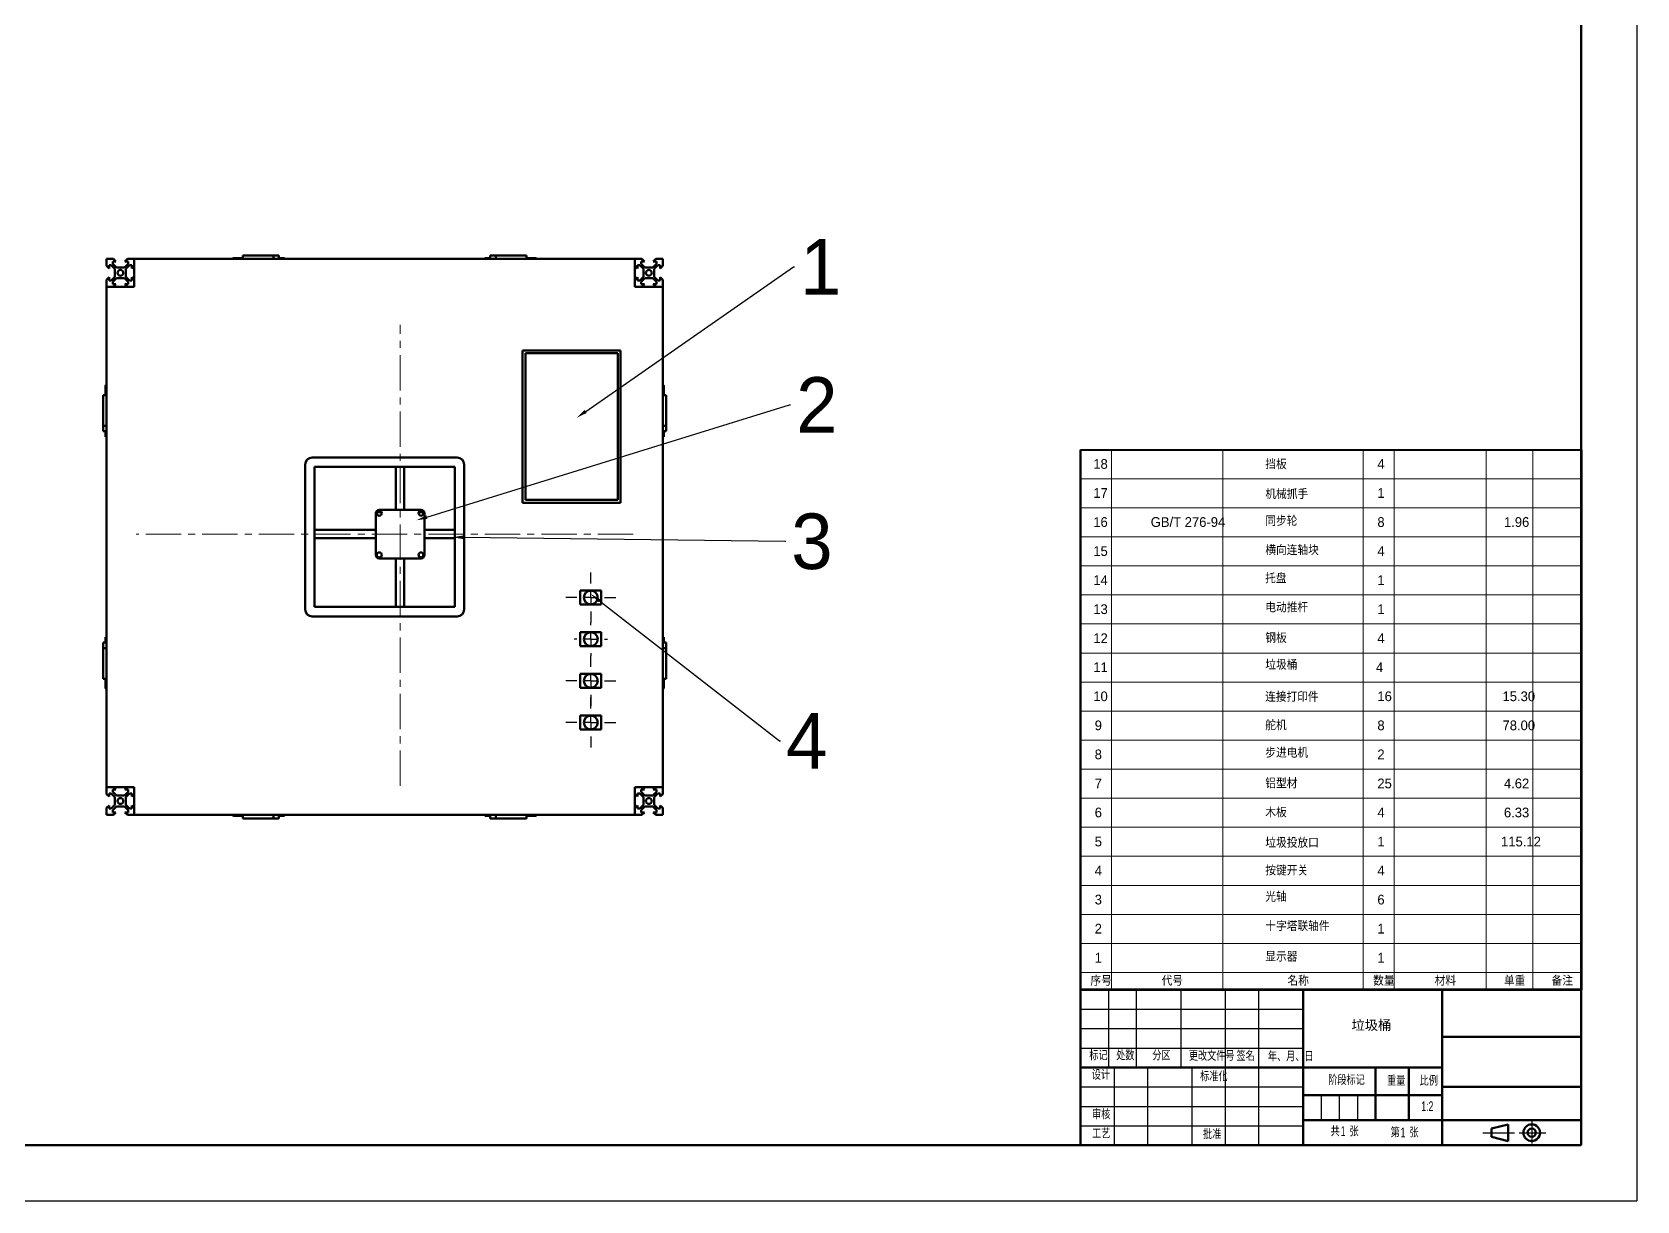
# Model space of a CAD drawing. Header units: millimetres. Extents: x 0 to 2215, y 0 to 863.
# Drawn here: x 1637 to 2215, y 22 to 443 of the extents above; entities that cross this region are included whole.
import ezdxf
from ezdxf import colors
from ezdxf.entities.mleader import LeaderData, LeaderLine
from ezdxf.enums import TextEntityAlignment as Align
from ezdxf.math import Vec2, Vec3

# ---------------------------------------------------------------- set-up
doc = ezdxf.new("R2010")
doc.units = ezdxf.units.MM
doc.linetypes.add('CENTERX2', pattern=[20.32, 12.7, -2.54, 2.54, -2.54])
for name, color, linetype in [('1', 7, 'Continuous'), ('中心线层', 1, 'CENTERX2'), ('文本', 7, 'Continuous'), ('细实线层', 7, 'Continuous')]:
    doc.layers.add(name, color=color, linetype=linetype)
doc.layers.add('粗实线层', color=7, linetype='Continuous', lineweight=50)
doc.styles.add('SLDTEXTSTYLE0', font='', dxfattribs={"width": 0.67, "bigfont": 'bigfont'})
doc.styles.add('SLDTEXTSTYLE1', font='', dxfattribs={"width": 0.67})
doc.styles.add('SLDTEXTSTYLE2', font='', dxfattribs={"bigfont": 'bigfont'})
doc.styles.add('SLDTEXTSTYLE3', font='')
doc.styles.get("Standard").update_dxf_attribs({"font": ''})
doc.styles.get('SLDTEXTSTYLE0').set_extended_font_data('汉仪长仿宋体')
doc.styles.get('SLDTEXTSTYLE1').set_extended_font_data('汉仪长仿宋体')
doc.styles.get('SLDTEXTSTYLE2').set_extended_font_data('汉仪长仿宋体')
doc.styles.get('SLDTEXTSTYLE3').set_extended_font_data('汉仪长仿宋体')
doc.styles.get('Standard').set_extended_font_data('汉仪长仿宋体')

# ---------------------------------------------------------------- blocks, each defined once
blk = doc.blocks.new('SW_NOTE_0')
at = {"layer": '文本', "color": 0, "insert": (0, 4.51), "char_height": 3.5, "attachment_point": 1, "style": 'SLDTEXTSTYLE0'}
blk.add_mtext('共    张', dxfattribs=at)
blk = doc.blocks.new('SW_NOTE_0_1')
at = {"layer": '文本', "color": 0, "insert": (0, 4.51), "char_height": 3.5, "attachment_point": 1, "style": 'SLDTEXTSTYLE0'}
blk.add_mtext('第    张', dxfattribs=at)
blk = doc.blocks.new('SW_NOTE_0_2')
at = {"layer": '文本', "color": 0, "insert": (0, 4.51), "char_height": 3.5, "attachment_point": 1, "style": 'SLDTEXTSTYLE0'}
blk.add_mtext('比例', dxfattribs=at)
blk = doc.blocks.new('SW_NOTE_0_3')
at = {"layer": '文本', "color": 0, "insert": (0, 4.51), "char_height": 3.5, "attachment_point": 1, "style": 'SLDTEXTSTYLE0'}
blk.add_mtext('重量', dxfattribs=at)
blk = doc.blocks.new('SW_NOTE_0_4')
at = {"layer": '文本', "color": 0, "insert": (6.45, 4.51), "char_height": 3.5, "attachment_point": 2, "style": 'SLDTEXTSTYLE0'}
blk.add_mtext('阶段标记', dxfattribs=at)
blk = doc.blocks.new('SW_NOTE_0_5')
at = {"layer": '文本', "color": 0, "insert": (0, 4.51), "char_height": 3.5, "attachment_point": 1, "style": 'SLDTEXTSTYLE0'}
blk.add_mtext('设计', dxfattribs=at)
blk = doc.blocks.new('SW_NOTE_0_6')
at = {"layer": '文本', "color": 0, "insert": (0, 4.51), "char_height": 3.5, "attachment_point": 1, "style": 'SLDTEXTSTYLE0'}
blk.add_mtext('审核', dxfattribs=at)
blk = doc.blocks.new('SW_NOTE_0_7')
at = {"layer": '文本', "color": 0, "insert": (0, 4.51), "char_height": 3.5, "attachment_point": 1, "style": 'SLDTEXTSTYLE0'}
blk.add_mtext('工艺', dxfattribs=at)
blk = doc.blocks.new('SW_NOTE_0_8')
at = {"layer": '文本', "color": 0, "insert": (3.22, 4.51), "char_height": 3.5, "attachment_point": 2, "style": 'SLDTEXTSTYLE0'}
blk.add_mtext('批准', dxfattribs=at)
blk = doc.blocks.new('SW_NOTE_0_9')
at = {"layer": '文本', "color": 0, "insert": (0, 4.51), "char_height": 3.5, "attachment_point": 1, "style": 'SLDTEXTSTYLE0'}
blk.add_mtext('标准化', dxfattribs=at)
blk = doc.blocks.new('SW_NOTE_0_10')
at = {"layer": '文本', "color": 0, "insert": (0, 4.51), "char_height": 3.5, "attachment_point": 1, "style": 'SLDTEXTSTYLE0'}
blk.add_mtext('年、月、日', dxfattribs=at)
blk = doc.blocks.new('SW_NOTE_0_11')
at = {"layer": '文本', "color": 0, "insert": (0, 4.51), "char_height": 3.5, "attachment_point": 1, "style": 'SLDTEXTSTYLE0'}
blk.add_mtext('签名', dxfattribs=at)
blk = doc.blocks.new('SW_NOTE_0_12')
at = {"layer": '文本', "color": 0, "insert": (0, 4.51), "char_height": 3.5, "attachment_point": 1, "style": 'SLDTEXTSTYLE0'}
blk.add_mtext(' 更改文件号', dxfattribs=at)
blk = doc.blocks.new('SW_NOTE_0_13')
at = {"layer": '文本', "color": 0, "insert": (0, 4.51), "char_height": 3.5, "attachment_point": 1, "style": 'SLDTEXTSTYLE0'}
blk.add_mtext('分区', dxfattribs=at)
blk = doc.blocks.new('SW_NOTE_0_14')
at = {"layer": '文本', "color": 0, "insert": (0, 4.51), "char_height": 3.5, "attachment_point": 1, "style": 'SLDTEXTSTYLE0'}
blk.add_mtext('处数', dxfattribs=at)
blk = doc.blocks.new('SW_NOTE_0_15')
at = {"layer": '文本', "color": 0, "insert": (0, 4.51), "char_height": 3.5, "attachment_point": 1, "style": 'SLDTEXTSTYLE0'}
blk.add_mtext('标记', dxfattribs=at)
blk = doc.blocks.new('块9')
at = {"layer": '中心线层'}
for p, q in [((162.19, 8.77), (162.19, 0.69)), ((144.66, 4.55), (156.03, 4.55)), ((157.68, 4.55), (167.3, 4.55))]:
    blk.add_line(p, q, dxfattribs=at)
at = {"layer": '粗实线层', "linetype": 'Continuous'}
for p, q in [((0, 56), (180, 56)), ((0, 0), (0, 56)), ((80, 56), (80, 0)), ((130, 0), (130, 56)), ((130, 39), (180, 39)), ((0, 28), (130, 28)), ((106, 9), (106, 28)), ((118, 9), (118, 28)), ((80, 18), (130, 18)), ((80, 9), (130, 9))]:
    blk.add_line(p, q, dxfattribs=at)
at = {"layer": '粗实线层'}
for p, q in [((130, 21), (180, 21)), ((130, 9), (180, 9)), ((147.76, 6.05), (153.76, 7.55)), ((147.76, 4.55), (147.76, 6.05)), ((153.76, 7.55), (153.76, 4.55)), ((147.76, 4.55), (147.76, 3.05)), ((147.76, 3.05), (153.76, 1.55)), ((153.76, 1.55), (153.76, 4.55))]:
    blk.add_line(p, q, dxfattribs=at)
for radius in [3, 1.5]:
    blk.add_circle((162.19, 4.55), radius, dxfattribs=at)
at = {"layer": '细实线层', "linetype": 'Continuous'}
for p, q in [((10, 56), (10, 28)), ((20, 56), (20, 28)), ((36, 56), (36, 28)), ((52, 56), (52, 28)), ((64, 56), (64, 0)), ((0, 49), (80, 49)), ((0, 42), (80, 42)), ((0, 35), (80, 35)), ((12, 28), (12, 0)), ((24, 28), (24, 0)), ((40, 28), (40, 0)), ((52, 28), (52, 0)), ((0, 21), (80, 21)), ((86.5, 18), (86.5, 9)), ((93, 18), (93, 9)), ((99.5, 18), (99.5, 9)), ((0, 14), (80, 14)), ((0, 7), (80, 7))]:
    blk.add_line(p, q, dxfattribs=at)
at = {"layer": '文本'}
for name, p in [('SW_NOTE_0_15', (3.11, 29.59)), ('SW_NOTE_0_14', (12.76, 29.59)), ('SW_NOTE_0_13', (25.76, 29.59)), ('SW_NOTE_0_12', (38.05, 29.4)), ('SW_NOTE_0_11', (56.03, 29.4)), ('SW_NOTE_0_10', (67.32, 29.22)), ('SW_NOTE_0_5', (4.01, 22.58)), ('SW_NOTE_0_9', (42.96, 22.04)), ('SW_NOTE_0_4', (89.15, 20.75)), ('SW_NOTE_0_3', (110.17, 20.47)), ('SW_NOTE_0_2', (121.87, 20.47)), ('SW_NOTE_0_6', (4.11, 8.37)), ('SW_NOTE_0_7', (4.11, 1.48)), ('SW_NOTE_0_8', (44.07, 1.25)), ('SW_NOTE_0', (89.87, 2.25)), ('SW_NOTE_0_1', (111.46, 1.85))]:
    blk.add_blockref(name, p, dxfattribs=at)
at = {"layer": '文本', "color": 7, "style": 'SLDTEXTSTYLE1', "width": 0.67}
for tag, p in [('AUTOATTR4', (152.04, 27.75)), ('AUTOATTR2', (14.77, 22.25)), ('AUTOATTR5', (151.04, 12.75)), ('AUTOATTR0', (122.46, 11.25)), ('AUTOATTR1', (93.49, 2.26)), ('AUTOATTR0', (115.02, 1.86))]:
    blk.add_attdef(tag, text='', height=3.5, dxfattribs=at).set_placement(p, align=Align.BOTTOM_LEFT)
at = {"layer": '文本', "color": 7}
for tag in ['AUTOATTR3', 'AUTOATTR1']:
    blk.add_attdef(tag, (0, 0), '', height=3.5, dxfattribs=at)
blk = doc.blocks.new('SW_TABLEANNOTATION_0')
at = {"color": 0, "linetype": 'Continuous', "lineweight": 50}
for p, q in [((0, 188.08), (0, 177.63)), ((180.08, 188.08), (180.08, 177.63)), ((0, 177.63), (0, 167.18)), ((180.08, 177.63), (180.08, 167.18)), ((0, 167.18), (0, 156.73)), ((180.08, 167.18), (180.08, 156.73)), ((0, 156.73), (0, 146.28)), ((180.08, 156.73), (180.08, 146.28)), ((0, 146.28), (0, 135.84)), ((180.08, 146.28), (180.08, 135.84)), ((0, 135.84), (0, 125.39)), ((180.08, 135.84), (180.08, 125.39)), ((0, 125.39), (0, 114.94)), ((180.08, 125.39), (180.08, 114.94)), ((0, 114.94), (0, 104.49)), ((180.08, 114.94), (180.08, 104.49)), ((0, 104.49), (0, 94.04)), ((180.08, 104.49), (180.08, 94.04)), ((0, 94.04), (0, 83.59)), ((180.08, 94.04), (180.08, 83.59)), ((0, 83.59), (0, 73.14)), ((180.08, 83.59), (180.08, 73.14)), ((0, 73.14), (0, 62.69)), ((180.08, 73.14), (180.08, 62.69)), ((0, 62.69), (0, 52.24)), ((180.08, 62.69), (180.08, 52.24)), ((0, 52.24), (0, 41.8)), ((180.08, 52.24), (180.08, 41.8)), ((0, 41.8), (0, 31.35)), ((180.08, 41.8), (180.08, 31.35)), ((0, 31.35), (0, 20.9)), ((180.08, 31.35), (180.08, 20.9)), ((0, 20.9), (0, 10.45)), ((180.08, 20.9), (180.08, 10.45)), ((0, 10.45), (0, 0)), ((180.08, 10.45), (180.08, 0)), ((0, 0), (0, -6.18)), ((180.08, 0), (180.08, -6.18)), ((0, -6.18), (11.15, -6.18)), ((11.15, -6.18), (51.19, -6.18)), ((51.19, -6.18), (101.64, -6.18)), ((101.64, -6.18), (112.79, -6.18)), ((112.79, -6.18), (145.85, -6.18)), ((145.85, -6.18), (162.65, -6.18)), ((162.65, -6.18), (180.08, -6.18))]:
    blk.add_line(p, q, dxfattribs=at)
at = {"color": 0, "linetype": 'Continuous', "lineweight": 40}
for p, q in [((0, 188.08), (11.15, 188.08)), ((11.15, 188.08), (51.19, 188.08)), ((51.19, 188.08), (101.64, 188.08)), ((101.64, 188.08), (112.79, 188.08)), ((112.79, 188.08), (145.85, 188.08)), ((145.85, 188.08), (162.65, 188.08)), ((162.65, 188.08), (180.08, 188.08))]:
    blk.add_line(p, q, dxfattribs=at)
at = {"color": 0, "linetype": 'Continuous', "lineweight": 18}
for p, q in [((11.15, 188.08), (11.15, 177.63)), ((51.19, 188.08), (51.19, 177.63)), ((101.64, 188.08), (101.64, 177.63)), ((112.79, 188.08), (112.79, 177.63)), ((145.85, 188.08), (145.85, 177.63)), ((162.65, 188.08), (162.65, 177.63)), ((0, 177.63), (11.15, 177.63)), ((11.15, 177.63), (11.15, 167.18)), ((11.15, 177.63), (51.19, 177.63)), ((51.19, 177.63), (51.19, 167.18)), ((51.19, 177.63), (101.64, 177.63)), ((101.64, 177.63), (101.64, 167.18)), ((101.64, 177.63), (112.79, 177.63)), ((112.79, 177.63), (112.79, 167.18)), ((112.79, 177.63), (145.85, 177.63)), ((145.85, 177.63), (145.85, 167.18)), ((145.85, 177.63), (162.65, 177.63)), ((162.65, 177.63), (162.65, 167.18)), ((162.65, 177.63), (180.08, 177.63)), ((0, 167.18), (11.15, 167.18)), ((11.15, 167.18), (11.15, 156.73)), ((11.15, 167.18), (51.19, 167.18)), ((51.19, 167.18), (51.19, 156.73)), ((51.19, 167.18), (101.64, 167.18)), ((101.64, 167.18), (101.64, 156.73)), ((101.64, 167.18), (112.79, 167.18)), ((112.79, 167.18), (112.79, 156.73)), ((112.79, 167.18), (145.85, 167.18)), ((145.85, 167.18), (145.85, 156.73)), ((145.85, 167.18), (162.65, 167.18)), ((162.65, 167.18), (162.65, 156.73)), ((162.65, 167.18), (180.08, 167.18)), ((0, 156.73), (11.15, 156.73)), ((11.15, 156.73), (11.15, 146.28)), ((11.15, 156.73), (51.19, 156.73)), ((51.19, 156.73), (51.19, 146.28)), ((51.19, 156.73), (101.64, 156.73)), ((101.64, 156.73), (101.64, 146.28)), ((101.64, 156.73), (112.79, 156.73)), ((112.79, 156.73), (112.79, 146.28)), ((112.79, 156.73), (145.85, 156.73)), ((145.85, 156.73), (145.85, 146.28)), ((145.85, 156.73), (162.65, 156.73)), ((162.65, 156.73), (162.65, 146.28)), ((162.65, 156.73), (180.08, 156.73)), ((0, 146.28), (11.15, 146.28)), ((11.15, 146.28), (11.15, 135.84)), ((11.15, 146.28), (51.19, 146.28)), ((51.19, 146.28), (51.19, 135.84)), ((51.19, 146.28), (101.64, 146.28)), ((101.64, 146.28), (101.64, 135.84)), ((101.64, 146.28), (112.79, 146.28)), ((112.79, 146.28), (112.79, 135.84)), ((112.79, 146.28), (145.85, 146.28)), ((145.85, 146.28), (145.85, 135.84)), ((145.85, 146.28), (162.65, 146.28)), ((162.65, 146.28), (162.65, 135.84)), ((162.65, 146.28), (180.08, 146.28)), ((0, 135.84), (11.15, 135.84)), ((11.15, 135.84), (11.15, 125.39)), ((11.15, 135.84), (51.19, 135.84)), ((51.19, 135.84), (51.19, 125.39)), ((51.19, 135.84), (101.64, 135.84)), ((101.64, 135.84), (101.64, 125.39)), ((101.64, 135.84), (112.79, 135.84)), ((112.79, 135.84), (112.79, 125.39)), ((112.79, 135.84), (145.85, 135.84)), ((145.85, 135.84), (145.85, 125.39)), ((145.85, 135.84), (162.65, 135.84)), ((162.65, 135.84), (162.65, 125.39)), ((162.65, 135.84), (180.08, 135.84)), ((0, 125.39), (11.15, 125.39)), ((11.15, 125.39), (11.15, 114.94)), ((11.15, 125.39), (51.19, 125.39)), ((51.19, 125.39), (51.19, 114.94)), ((51.19, 125.39), (101.64, 125.39)), ((101.64, 125.39), (101.64, 114.94)), ((101.64, 125.39), (112.79, 125.39)), ((112.79, 125.39), (112.79, 114.94)), ((112.79, 125.39), (145.85, 125.39)), ((145.85, 125.39), (145.85, 114.94)), ((145.85, 125.39), (162.65, 125.39)), ((162.65, 125.39), (162.65, 114.94)), ((162.65, 125.39), (180.08, 125.39)), ((0, 114.94), (11.15, 114.94)), ((11.15, 114.94), (11.15, 104.49)), ((11.15, 114.94), (51.19, 114.94)), ((51.19, 114.94), (51.19, 104.49)), ((51.19, 114.94), (101.64, 114.94)), ((101.64, 114.94), (101.64, 104.49)), ((101.64, 114.94), (112.79, 114.94)), ((112.79, 114.94), (112.79, 104.49)), ((112.79, 114.94), (145.85, 114.94)), ((145.85, 114.94), (145.85, 104.49)), ((145.85, 114.94), (162.65, 114.94)), ((162.65, 114.94), (162.65, 104.49)), ((162.65, 114.94), (180.08, 114.94)), ((0, 104.49), (11.15, 104.49)), ((11.15, 104.49), (11.15, 94.04)), ((11.15, 104.49), (51.19, 104.49)), ((51.19, 104.49), (51.19, 94.04)), ((51.19, 104.49), (101.64, 104.49)), ((101.64, 104.49), (101.64, 94.04)), ((101.64, 104.49), (112.79, 104.49)), ((112.79, 104.49), (112.79, 94.04)), ((112.79, 104.49), (145.85, 104.49)), ((145.85, 104.49), (145.85, 94.04)), ((145.85, 104.49), (162.65, 104.49)), ((162.65, 104.49), (162.65, 94.04)), ((162.65, 104.49), (180.08, 104.49)), ((0, 94.04), (11.15, 94.04)), ((11.15, 94.04), (11.15, 83.59)), ((11.15, 94.04), (51.19, 94.04)), ((51.19, 94.04), (51.19, 83.59)), ((51.19, 94.04), (101.64, 94.04)), ((101.64, 94.04), (101.64, 83.59)), ((101.64, 94.04), (112.79, 94.04)), ((112.79, 94.04), (112.79, 83.59)), ((112.79, 94.04), (145.85, 94.04)), ((145.85, 94.04), (145.85, 83.59)), ((145.85, 94.04), (162.65, 94.04)), ((162.65, 94.04), (162.65, 83.59)), ((162.65, 94.04), (180.08, 94.04)), ((0, 83.59), (11.15, 83.59)), ((11.15, 83.59), (11.15, 73.14)), ((11.15, 83.59), (51.19, 83.59)), ((51.19, 83.59), (51.19, 73.14)), ((51.19, 83.59), (101.64, 83.59)), ((101.64, 83.59), (101.64, 73.14)), ((101.64, 83.59), (112.79, 83.59)), ((112.79, 83.59), (112.79, 73.14)), ((112.79, 83.59), (145.85, 83.59)), ((145.85, 83.59), (145.85, 73.14)), ((145.85, 83.59), (162.65, 83.59)), ((162.65, 83.59), (162.65, 73.14)), ((162.65, 83.59), (180.08, 83.59)), ((0, 73.14), (11.15, 73.14)), ((11.15, 73.14), (11.15, 62.69)), ((11.15, 73.14), (51.19, 73.14)), ((51.19, 73.14), (51.19, 62.69)), ((51.19, 73.14), (101.64, 73.14)), ((101.64, 73.14), (101.64, 62.69)), ((101.64, 73.14), (112.79, 73.14)), ((112.79, 73.14), (112.79, 62.69)), ((112.79, 73.14), (145.85, 73.14)), ((145.85, 73.14), (145.85, 62.69)), ((145.85, 73.14), (162.65, 73.14)), ((162.65, 73.14), (162.65, 62.69)), ((162.65, 73.14), (180.08, 73.14)), ((0, 62.69), (11.15, 62.69)), ((11.15, 62.69), (11.15, 52.24)), ((11.15, 62.69), (51.19, 62.69)), ((51.19, 62.69), (51.19, 52.24)), ((51.19, 62.69), (101.64, 62.69)), ((101.64, 62.69), (101.64, 52.24)), ((101.64, 62.69), (112.79, 62.69)), ((112.79, 62.69), (112.79, 52.24)), ((112.79, 62.69), (145.85, 62.69)), ((145.85, 62.69), (145.85, 52.24)), ((145.85, 62.69), (162.65, 62.69)), ((162.65, 62.69), (162.65, 52.24)), ((162.65, 62.69), (180.08, 62.69)), ((0, 52.24), (11.15, 52.24)), ((11.15, 52.24), (11.15, 41.8)), ((11.15, 52.24), (51.19, 52.24)), ((51.19, 52.24), (51.19, 41.8)), ((51.19, 52.24), (101.64, 52.24)), ((101.64, 52.24), (101.64, 41.8)), ((101.64, 52.24), (112.79, 52.24)), ((112.79, 52.24), (112.79, 41.8)), ((112.79, 52.24), (145.85, 52.24)), ((145.85, 52.24), (145.85, 41.8)), ((145.85, 52.24), (162.65, 52.24)), ((162.65, 52.24), (162.65, 41.8)), ((162.65, 52.24), (180.08, 52.24)), ((0, 41.8), (11.15, 41.8)), ((11.15, 41.8), (11.15, 31.35)), ((11.15, 41.8), (51.19, 41.8)), ((51.19, 41.8), (51.19, 31.35)), ((51.19, 41.8), (101.64, 41.8)), ((101.64, 41.8), (101.64, 31.35)), ((101.64, 41.8), (112.79, 41.8)), ((112.79, 41.8), (112.79, 31.35)), ((112.79, 41.8), (145.85, 41.8)), ((145.85, 41.8), (145.85, 31.35)), ((145.85, 41.8), (162.65, 41.8)), ((162.65, 41.8), (162.65, 31.35)), ((162.65, 41.8), (180.08, 41.8)), ((0, 31.35), (11.15, 31.35)), ((11.15, 31.35), (11.15, 20.9)), ((11.15, 31.35), (51.19, 31.35)), ((51.19, 31.35), (51.19, 20.9)), ((51.19, 31.35), (101.64, 31.35)), ((101.64, 31.35), (101.64, 20.9)), ((101.64, 31.35), (112.79, 31.35)), ((112.79, 31.35), (112.79, 20.9)), ((112.79, 31.35), (145.85, 31.35)), ((145.85, 31.35), (145.85, 20.9)), ((145.85, 31.35), (162.65, 31.35)), ((162.65, 31.35), (162.65, 20.9)), ((162.65, 31.35), (180.08, 31.35)), ((0, 20.9), (11.15, 20.9)), ((11.15, 20.9), (11.15, 10.45)), ((11.15, 20.9), (51.19, 20.9)), ((51.19, 20.9), (51.19, 10.45)), ((51.19, 20.9), (101.64, 20.9)), ((101.64, 20.9), (101.64, 10.45)), ((101.64, 20.9), (112.79, 20.9)), ((112.79, 20.9), (112.79, 10.45)), ((112.79, 20.9), (145.85, 20.9)), ((145.85, 20.9), (145.85, 10.45)), ((145.85, 20.9), (162.65, 20.9)), ((162.65, 20.9), (162.65, 10.45)), ((162.65, 20.9), (180.08, 20.9)), ((0, 10.45), (11.15, 10.45)), ((11.15, 10.45), (11.15, 0)), ((11.15, 10.45), (51.19, 10.45)), ((51.19, 10.45), (51.19, 0)), ((51.19, 10.45), (101.64, 10.45)), ((101.64, 10.45), (101.64, 0)), ((101.64, 10.45), (112.79, 10.45)), ((112.79, 10.45), (112.79, 0)), ((112.79, 10.45), (145.85, 10.45)), ((145.85, 10.45), (145.85, 0)), ((145.85, 10.45), (162.65, 10.45)), ((162.65, 10.45), (162.65, 0)), ((162.65, 10.45), (180.08, 10.45)), ((0, 0), (11.15, 0)), ((11.15, 0), (11.15, -6.18)), ((11.15, 0), (51.19, 0)), ((51.19, 0), (51.19, -6.18)), ((51.19, 0), (101.64, 0)), ((101.64, 0), (101.64, -6.18)), ((101.64, 0), (112.79, 0)), ((112.79, 0), (112.79, -6.18)), ((112.79, 0), (145.85, 0)), ((145.85, 0), (145.85, -6.18)), ((145.85, 0), (162.65, 0)), ((162.65, 0), (162.65, -6.18)), ((162.65, 0), (180.08, 0))]:
    blk.add_line(p, q, dxfattribs=at)
at = {"color": 0, "linetype": 'Continuous', "lineweight": 0, "char_height": 3.5, "attachment_point": 1}
for s, insert, style in [('18', (4.55, 184.71), 'SLDTEXTSTYLE3'), ('挡板', (66.4, 184.57), 'SLDTEXTSTYLE2'), ('4', (106.7, 184.71), 'SLDTEXTSTYLE3'), ('17', (4.55, 174.26), 'SLDTEXTSTYLE3'), ('机械抓手', (66.4, 173.84), 'SLDTEXTSTYLE2'), ('1', (106.7, 174.26), 'SLDTEXTSTYLE3'), ('16', (4.55, 163.81), 'SLDTEXTSTYLE3'), ('GB/T 276-94', (25.2, 163.81), 'SLDTEXTSTYLE3'), ('同步轮', (66.4, 164.18), 'SLDTEXTSTYLE2'), ('8', (106.7, 163.81), 'SLDTEXTSTYLE3'), ('1.96', (152.21, 163.81), 'SLDTEXTSTYLE3'), ('15', (4.55, 153.36), 'SLDTEXTSTYLE3'), ('横向连轴块', (66.4, 153.66), 'SLDTEXTSTYLE2'), ('4', (106.7, 153.36), 'SLDTEXTSTYLE3'), ('14', (4.55, 142.91), 'SLDTEXTSTYLE3'), ('托盘', (66.33, 143.53), 'SLDTEXTSTYLE2'), ('1', (106.7, 142.91), 'SLDTEXTSTYLE3'), ('电动推杆', (66.4, 133.07), 'SLDTEXTSTYLE2'), ('13', (4.55, 132.46), 'SLDTEXTSTYLE3'), ('1', (106.7, 132.46), 'SLDTEXTSTYLE3'), ('12', (4.55, 122.02), 'SLDTEXTSTYLE3'), ('钢板', (66.4, 122.07), 'SLDTEXTSTYLE2'), ('4', (106.7, 122.02), 'SLDTEXTSTYLE3'), ('11', (4.55, 111.57), 'SLDTEXTSTYLE3'), ('垃圾桶', (66.4, 112.42), 'SLDTEXTSTYLE2'), ('4', (106.19, 111.57), 'SLDTEXTSTYLE3'), ('10', (4.55, 101.12), 'SLDTEXTSTYLE3'), ('连接打印件', (66.33, 100.88), 'SLDTEXTSTYLE2'), ('16', (106.7, 101.12), 'SLDTEXTSTYLE3'), ('15.30', (151.69, 101.12), 'SLDTEXTSTYLE3'), ('9', (5.06, 90.67), 'SLDTEXTSTYLE3'), ('舵机', (66.4, 90.67), 'SLDTEXTSTYLE2'), ('8', (106.7, 90.67), 'SLDTEXTSTYLE3'), ('78.00', (151.69, 90.67), 'SLDTEXTSTYLE3'), ('步进电机', (66.4, 80.77), 'SLDTEXTSTYLE2'), ('8', (5.06, 80.22), 'SLDTEXTSTYLE3'), ('2', (106.7, 80.22), 'SLDTEXTSTYLE3'), ('7', (5.06, 69.77), 'SLDTEXTSTYLE3'), ('铝型材', (66.4, 69.77), 'SLDTEXTSTYLE2'), ('25', (106.7, 69.77), 'SLDTEXTSTYLE3'), ('4.62', (152.2, 69.77), 'SLDTEXTSTYLE3'), ('6', (5.06, 59.32), 'SLDTEXTSTYLE3'), ('木板', (66.4, 59.32), 'SLDTEXTSTYLE2'), ('4', (106.7, 59.32), 'SLDTEXTSTYLE3'), ('6.33', (152.2, 59.32), 'SLDTEXTSTYLE3'), ('5', (5.06, 48.87), 'SLDTEXTSTYLE3'), ('垃圾投放口', (66.4, 48.39), 'SLDTEXTSTYLE2'), ('1', (106.7, 48.87), 'SLDTEXTSTYLE3'), ('115.12', (151.17, 48.87), 'SLDTEXTSTYLE3'), ('4', (5.06, 38.42), 'SLDTEXTSTYLE3'), ('按键开关', (66.4, 38.42), 'SLDTEXTSTYLE2'), ('4', (106.7, 38.42), 'SLDTEXTSTYLE3'), ('光轴', (66.4, 28.96), 'SLDTEXTSTYLE2'), ('3', (5.06, 27.98), 'SLDTEXTSTYLE3'), ('6', (106.7, 27.98), 'SLDTEXTSTYLE3'), ('2', (5.06, 17.53), 'SLDTEXTSTYLE3'), ('十字塔联轴件', (66.4, 18.43), 'SLDTEXTSTYLE2'), ('1', (106.7, 17.53), 'SLDTEXTSTYLE3'), ('1', (5.06, 7.08), 'SLDTEXTSTYLE3'), ('显示器', (66.4, 7.43), 'SLDTEXTSTYLE2'), ('1', (106.7, 7.08), 'SLDTEXTSTYLE3'), ('序号', (3.53, -1.24), 'SLDTEXTSTYLE2'), ('代号', (29.12, -1.24), 'SLDTEXTSTYLE2'), ('名称', (74.37, -1.24), 'SLDTEXTSTYLE2'), ('数量', (105.17, -1.24), 'SLDTEXTSTYLE2'), ('材料', (127.27, -1.24), 'SLDTEXTSTYLE2'), ('单重', (152.2, -1.24), 'SLDTEXTSTYLE2'), ('备注', (169.32, -1.24), 'SLDTEXTSTYLE2')]:
    blk.add_mtext(s, dxfattribs=dict(at, insert=insert, style=style))
blk = doc.blocks.new('SW_CENTERMARKSYMBOL_4')
at = {"layer": '中心线层', "color": 0}
for p, q in [((0, 5), (0, 9)), ((-5, 0), (-9, 0)), ((0, 0), (-2.5, 0)), ((0, 0), (0, 2.5)), ((0, 0), (0, -2.5)), ((0, 0), (2.5, 0)), ((5, 0), (9, 0)), ((0, -5), (0, -9))]:
    blk.add_line(p, q, dxfattribs=at)
blk = doc.blocks.new('SW_CENTERMARKSYMBOL_5')
at = {"layer": '中心线层', "color": 0}
for p, q in [((0, 5), (0, 9)), ((-5, 0), (-9, 0)), ((0, 0), (-2.5, 0)), ((0, 0), (0, 2.5)), ((0, 0), (0, -2.5)), ((0, 0), (2.5, 0)), ((5, 0), (9, 0)), ((0, -5), (0, -9))]:
    blk.add_line(p, q, dxfattribs=at)
blk = doc.blocks.new('SW_CENTERMARKSYMBOL_6')
at = {"layer": '中心线层', "color": 0}
for p, q in [((0, 5), (0, 9)), ((-5, 0), (-9, 0)), ((0, 0), (-2.5, 0)), ((0, 0), (0, 2.5)), ((0, 0), (0, -2.5)), ((0, 0), (2.5, 0)), ((5, 0), (9, 0)), ((0, -5), (0, -9))]:
    blk.add_line(p, q, dxfattribs=at)
blk = doc.blocks.new('SW_CENTERMARKSYMBOL_7')
at = {"layer": '中心线层', "color": 0}
for p, q in [((0, 5), (0, 6)), ((-5, 0), (-6, 0)), ((0, 0), (-2.5, 0)), ((0, 0), (0, 2.5)), ((0, 0), (0, -2.5)), ((0, 0), (2.5, 0)), ((5, 0), (6, 0)), ((0, -5), (0, -6))]:
    blk.add_line(p, q, dxfattribs=at)

msp = doc.modelspace()

# ---------------------------------------------------------------- linework, layer by layer
at = {"layer": '粗实线层', "color": 255, "lineweight": 13, "ltscale": 3}
for p in [(2194.51, 843.5), (1045.51, 42.5)]:
    msp.add_line(p, (2194.51, 42.5), dxfattribs=at)
at = {"layer": '粗实线层'}
for p, q in [((1664.25, 361.37), (1664.25, 358.87)), ((1666.75, 361.37), (1664.25, 361.37)), ((1664.25, 358.87), (1665.15, 357.97)), ((1665.15, 359.12), (1665.97, 359.12)), ((1665.15, 357.97), (1665.15, 359.12)), ((1665.97, 359.12), (1667.3, 357.79)), ((1666.5, 359.65), (1666.5, 360.47)), ((1666.5, 360.47), (1667.65, 360.47)), ((1667.83, 358.32), (1666.5, 359.65)), ((1667.65, 360.47), (1666.75, 361.37)), ((1667.3, 357.79), (1667.3, 354.95)), ((1670.67, 358.32), (1667.83, 358.32)), ((1672, 359.65), (1670.67, 358.32)), ((1671.75, 361.37), (1670.85, 360.47)), ((1670.85, 360.47), (1672, 360.47)), ((1671.2, 357.79), (1672.53, 359.12)), ((1671.2, 354.95), (1671.2, 357.79)), ((1674.25, 361.37), (1671.75, 361.37)), ((1672, 360.47), (1672, 359.65)), ((1672.53, 359.12), (1673.35, 359.12)), ((1673.35, 359.12), (1673.35, 357.97)), ((1673.35, 357.97), (1674.25, 358.87)), ((1674.25, 361.37), (1674.25, 351.37)), ((1854.25, 361.37), (1674.25, 361.37)), ((1674.25, 358.87), (1674.25, 361.37)), ((1710, 361.72), (1713.25, 361.72)), ((1713.25, 362.62), (1713.25, 361.37)), ((1724.25, 362.62), (1713.25, 362.62)), ((1724.25, 362.62), (1724.25, 361.37)), ((1726.25, 362.62), (1724.25, 362.62)), ((1726.25, 362.62), (1726.25, 361.37)), ((1726.25, 361.72), (1726.75, 361.72)), ((1726.75, 361.37), (1726.75, 361.72)), ((1726.75, 361.72), (1728.25, 361.72)), ((1728.25, 361.72), (1728.25, 361.37)), ((1800.25, 361.37), (1800.25, 361.72)), ((1801.75, 361.72), (1800.25, 361.72)), ((1801.75, 361.72), (1801.75, 361.37)), ((1801.75, 361.72), (1802.25, 361.72)), ((1802.25, 361.37), (1802.25, 362.62)), ((1802.25, 362.62), (1804.25, 362.62)), ((1804.25, 362.62), (1815.25, 362.62)), ((1804.25, 361.37), (1804.25, 362.62)), ((1815.25, 361.37), (1815.25, 362.62)), ((1815.25, 361.72), (1818.5, 361.72)), ((1854.25, 351.37), (1854.25, 361.37)), ((1854.25, 361.37), (1854.25, 358.87)), ((1856.75, 361.37), (1854.25, 361.37)), ((1854.25, 358.87), (1855.15, 357.97)), ((1855.15, 357.97), (1855.15, 359.12)), ((1855.15, 359.12), (1855.97, 359.12)), ((1855.97, 359.12), (1857.3, 357.79)), ((1856.5, 360.47), (1857.65, 360.47)), ((1856.5, 359.65), (1856.5, 360.47)), ((1857.83, 358.32), (1856.5, 359.65)), ((1857.65, 360.47), (1856.75, 361.37)), ((1857.3, 357.79), (1857.3, 354.95)), ((1860.67, 358.32), (1857.83, 358.32)), ((1862, 359.65), (1860.67, 358.32)), ((1861.75, 361.37), (1860.85, 360.47)), ((1860.85, 360.47), (1862, 360.47)), ((1861.2, 357.79), (1862.53, 359.12)), ((1861.2, 354.95), (1861.2, 357.79)), ((1864.25, 361.37), (1861.75, 361.37)), ((1862, 360.47), (1862, 359.65)), ((1862.53, 359.12), (1863.35, 359.12)), ((1863.35, 359.12), (1863.35, 357.97)), ((1863.35, 357.97), (1864.25, 358.87)), ((1864.25, 358.87), (1864.25, 361.37)), ((1665.15, 354.77), (1664.25, 353.87)), ((1664.25, 353.87), (1664.25, 351.37)), ((1665.15, 353.62), (1665.15, 354.77)), ((1665.97, 353.62), (1665.15, 353.62)), ((1667.3, 354.95), (1665.97, 353.62)), ((1666.5, 353.09), (1667.83, 354.42)), ((1666.5, 352.27), (1666.5, 353.09)), ((1667.65, 352.27), (1666.5, 352.27)), ((1666.75, 351.37), (1667.65, 352.27)), ((1667.83, 354.42), (1670.67, 354.42)), ((1670.67, 354.42), (1672, 353.09)), ((1670.85, 352.27), (1671.75, 351.37)), ((1672, 352.27), (1670.85, 352.27)), ((1672.53, 353.62), (1671.2, 354.95)), ((1672, 353.09), (1672, 352.27)), ((1673.35, 353.62), (1672.53, 353.62)), ((1674.25, 353.87), (1673.35, 354.77)), ((1673.35, 354.77), (1673.35, 353.62)), ((1674.25, 351.37), (1674.25, 353.87)), ((1855.15, 354.77), (1854.25, 353.87)), ((1854.25, 353.87), (1854.25, 351.37)), ((1855.15, 353.62), (1855.15, 354.77)), ((1855.97, 353.62), (1855.15, 353.62)), ((1857.3, 354.95), (1855.97, 353.62)), ((1856.5, 353.09), (1857.83, 354.42)), ((1856.5, 352.27), (1856.5, 353.09)), ((1857.65, 352.27), (1856.5, 352.27)), ((1856.75, 351.37), (1857.65, 352.27)), ((1857.83, 354.42), (1860.67, 354.42)), ((1860.67, 354.42), (1862, 353.09)), ((1860.85, 352.27), (1861.75, 351.37)), ((1862, 352.27), (1860.85, 352.27)), ((1862.53, 353.62), (1861.2, 354.95)), ((1862, 353.09), (1862, 352.27)), ((1863.35, 353.62), (1862.53, 353.62)), ((1863.35, 354.77), (1863.35, 353.62)), ((1864.25, 353.87), (1863.35, 354.77)), ((1864.25, 351.37), (1864.25, 353.87)), ((1664.25, 351.37), (1664.25, 171.37)), ((1674.25, 351.37), (1664.25, 351.37)), ((1664.25, 351.37), (1666.75, 351.37)), ((1671.75, 351.37), (1674.25, 351.37)), ((1864.25, 351.37), (1854.25, 351.37)), ((1854.25, 351.37), (1856.75, 351.37)), ((1861.75, 351.37), (1864.25, 351.37)), ((1864.25, 171.37), (1864.25, 351.37)), ((1849.1, 328.45), (1813.85, 328.45)), ((1813.85, 328.45), (1813.85, 273.68)), ((1848.1, 327.45), (1814.85, 327.45)), ((1814.85, 327.45), (1814.85, 274.68)), ((1848.1, 274.68), (1848.1, 327.45)), ((1849.1, 273.68), (1849.1, 328.45)), ((1663, 301.37), (1663, 312.37)), ((1664.25, 312.37), (1663, 312.37)), ((1663.9, 312.37), (1663.9, 315.62)), ((1865.5, 312.37), (1864.25, 312.37)), ((1864.6, 315.62), (1864.6, 312.37)), ((1865.5, 301.37), (1865.5, 312.37)), ((1664.25, 301.37), (1663, 301.37)), ((1663, 299.37), (1663, 301.37)), ((1865.5, 301.37), (1864.25, 301.37)), ((1865.5, 299.37), (1865.5, 301.37)), ((1664.25, 299.37), (1663, 299.37)), ((1663.9, 298.87), (1663.9, 299.37)), ((1663.9, 298.87), (1664.25, 298.87)), ((1663.9, 298.87), (1663.9, 297.37)), ((1664.25, 297.37), (1663.9, 297.37)), ((1865.5, 299.37), (1864.25, 299.37)), ((1864.25, 298.87), (1864.6, 298.87)), ((1864.6, 297.37), (1864.25, 297.37)), ((1864.6, 299.37), (1864.6, 298.87)), ((1864.6, 298.87), (1864.6, 297.37)), ((1790.33, 289.95), (1738.17, 289.95)), ((1735.67, 287.45), (1735.67, 235.29)), ((1789.44, 286.56), (1739.06, 286.56)), ((1739.06, 286.56), (1739.06, 236.18)), ((1768.33, 286.56), (1768.33, 271.15)), ((1771.33, 271.15), (1771.33, 286.56)), ((1789.44, 236.18), (1789.44, 286.56)), ((1792.83, 235.29), (1792.83, 287.45)), ((1813.85, 273.68), (1849.1, 273.68)), ((1814.85, 274.68), (1848.1, 274.68)), ((1761.08, 254.9), (1761.08, 269.9)), ((1761.49, 270.23), (1762.74, 270.23)), ((1762.33, 271.15), (1777.33, 271.15)), ((1762.74, 270.7), (1762.74, 270.23)), ((1762.74, 270.23), (1763.16, 270.23)), ((1776.49, 270.23), (1776.86, 270.23)), ((1776.86, 270.23), (1776.99, 270.23)), ((1778.06, 270.23), (1776.99, 270.23)), ((1778.06, 270.23), (1778.16, 270.23)), ((1778.58, 269.9), (1778.58, 254.9)), ((1761.08, 263.9), (1739.06, 263.9)), ((1739.06, 260.9), (1761.08, 260.9)), ((1789.44, 263.9), (1778.58, 263.9)), ((1778.58, 260.9), (1789.44, 260.9)), ((1777.33, 253.65), (1762.33, 253.65)), ((1768.33, 253.65), (1768.33, 236.18)), ((1771.33, 236.18), (1771.33, 253.65)), ((1834.61, 242.1), (1834.61, 237.1)), ((1842.11, 242.1), (1834.61, 242.1)), ((1834.61, 237.1), (1842.11, 237.1)), ((1842.11, 237.1), (1842.11, 242.1)), ((1738.17, 232.79), (1790.33, 232.79)), ((1739.06, 236.18), (1789.44, 236.18)), ((1663.9, 225.37), (1664.25, 225.37)), ((1663.9, 223.87), (1663.9, 225.37)), ((1834.61, 227.1), (1834.61, 222.1)), ((1838.36, 227.1), (1834.61, 227.1)), ((1842.11, 227.1), (1838.36, 227.1)), ((1842.11, 222.1), (1842.11, 227.1)), ((1864.25, 225.37), (1864.6, 225.37)), ((1864.6, 223.87), (1864.6, 225.37)), ((1663, 223.37), (1664.25, 223.37)), ((1663, 223.37), (1663, 221.37)), ((1663, 221.37), (1663, 210.37)), ((1663, 221.37), (1664.25, 221.37)), ((1664.25, 223.87), (1663.9, 223.87)), ((1663.9, 223.37), (1663.9, 223.87)), ((1834.61, 222.1), (1838.36, 222.1)), ((1838.36, 222.1), (1842.11, 222.1)), ((1864.6, 223.87), (1864.25, 223.87)), ((1864.25, 223.37), (1865.5, 223.37)), ((1864.25, 221.37), (1865.5, 221.37)), ((1864.6, 223.87), (1864.6, 223.37)), ((1865.5, 223.37), (1865.5, 221.37)), ((1865.5, 221.37), (1865.5, 210.37)), ((1663, 210.37), (1664.25, 210.37)), ((1663.9, 207.12), (1663.9, 210.37)), ((1834.61, 212.1), (1834.61, 207.1)), ((1838.36, 212.1), (1834.61, 212.1)), ((1842.11, 212.1), (1838.36, 212.1)), ((1842.11, 207.1), (1842.11, 212.1)), ((1864.25, 210.37), (1865.5, 210.37)), ((1864.6, 210.37), (1864.6, 207.12)), ((1834.61, 207.1), (1838.36, 207.1)), ((1838.36, 207.1), (1842.11, 207.1)), ((1838.36, 197.1), (1834.61, 197.1)), ((1834.61, 197.1), (1834.61, 192.1)), ((1842.11, 197.1), (1838.36, 197.1)), ((1842.11, 192.1), (1842.11, 197.1)), ((1834.61, 192.1), (1838.36, 192.1)), ((1838.36, 192.1), (1842.11, 192.1)), ((1664.25, 171.37), (1674.25, 171.37)), ((1664.25, 171.37), (1664.25, 168.87)), ((1666.75, 171.37), (1664.25, 171.37)), ((1664.25, 168.87), (1665.15, 167.97)), ((1665.15, 169.12), (1665.97, 169.12)), ((1665.15, 167.97), (1665.15, 169.12)), ((1665.97, 169.12), (1667.3, 167.79)), ((1666.5, 170.47), (1667.65, 170.47)), ((1666.5, 169.65), (1666.5, 170.47)), ((1667.83, 168.32), (1666.5, 169.65)), ((1667.65, 170.47), (1666.75, 171.37)), ((1667.3, 167.79), (1667.3, 164.95)), ((1670.67, 168.32), (1667.83, 168.32)), ((1672, 169.65), (1670.67, 168.32)), ((1671.75, 171.37), (1670.85, 170.47)), ((1670.85, 170.47), (1672, 170.47)), ((1671.2, 167.79), (1672.53, 169.12)), ((1671.2, 164.95), (1671.2, 167.79)), ((1674.25, 171.37), (1671.75, 171.37)), ((1672, 170.47), (1672, 169.65)), ((1672.53, 169.12), (1673.35, 169.12)), ((1673.35, 169.12), (1673.35, 167.97)), ((1673.35, 167.97), (1674.25, 168.87)), ((1674.25, 171.37), (1674.25, 161.37)), ((1674.25, 168.87), (1674.25, 171.37)), ((1854.25, 161.37), (1854.25, 171.37)), ((1854.25, 171.37), (1864.25, 171.37)), ((1854.25, 171.37), (1854.25, 168.87)), ((1856.75, 171.37), (1854.25, 171.37)), ((1854.25, 168.87), (1855.15, 167.97)), ((1855.15, 167.97), (1855.15, 169.12)), ((1855.15, 169.12), (1855.97, 169.12)), ((1855.97, 169.12), (1857.3, 167.79)), ((1856.5, 170.47), (1857.65, 170.47)), ((1856.5, 169.65), (1856.5, 170.47)), ((1857.83, 168.32), (1856.5, 169.65)), ((1857.65, 170.47), (1856.75, 171.37)), ((1857.3, 167.79), (1857.3, 164.95)), ((1860.67, 168.32), (1857.83, 168.32)), ((1862, 169.65), (1860.67, 168.32)), ((1861.75, 171.37), (1860.85, 170.47)), ((1860.85, 170.47), (1862, 170.47)), ((1861.2, 167.79), (1862.53, 169.12)), ((1861.2, 164.95), (1861.2, 167.79)), ((1864.25, 171.37), (1861.75, 171.37)), ((1862, 170.47), (1862, 169.65)), ((1862.53, 169.12), (1863.35, 169.12)), ((1863.35, 169.12), (1863.35, 167.97)), ((1863.35, 167.97), (1864.25, 168.87)), ((1864.25, 168.87), (1864.25, 171.37)), ((1665.15, 164.77), (1664.25, 163.87)), ((1664.25, 163.87), (1664.25, 161.37)), ((1665.15, 163.62), (1665.15, 164.77)), ((1665.97, 163.62), (1665.15, 163.62)), ((1667.3, 164.95), (1665.97, 163.62)), ((1666.5, 163.09), (1667.83, 164.42)), ((1666.5, 162.27), (1666.5, 163.09)), ((1667.65, 162.27), (1666.5, 162.27)), ((1666.75, 161.37), (1667.65, 162.27)), ((1667.83, 164.42), (1670.67, 164.42)), ((1670.67, 164.42), (1672, 163.09)), ((1672, 162.27), (1670.85, 162.27)), ((1670.85, 162.27), (1671.75, 161.37)), ((1672.53, 163.62), (1671.2, 164.95)), ((1672, 163.09), (1672, 162.27)), ((1673.35, 163.62), (1672.53, 163.62)), ((1673.35, 164.77), (1673.35, 163.62)), ((1674.25, 163.87), (1673.35, 164.77)), ((1674.25, 161.37), (1674.25, 163.87)), ((1855.15, 164.77), (1854.25, 163.87)), ((1854.25, 163.87), (1854.25, 161.37)), ((1855.15, 163.62), (1855.15, 164.77)), ((1855.97, 163.62), (1855.15, 163.62)), ((1857.3, 164.95), (1855.97, 163.62)), ((1856.5, 163.09), (1857.83, 164.42)), ((1856.5, 162.27), (1856.5, 163.09)), ((1857.65, 162.27), (1856.5, 162.27)), ((1856.75, 161.37), (1857.65, 162.27)), ((1857.83, 164.42), (1860.67, 164.42)), ((1860.67, 164.42), (1862, 163.09)), ((1862, 162.27), (1860.85, 162.27)), ((1860.85, 162.27), (1861.75, 161.37)), ((1862.53, 163.62), (1861.2, 164.95)), ((1862, 163.09), (1862, 162.27)), ((1863.35, 163.62), (1862.53, 163.62)), ((1864.25, 163.87), (1863.35, 164.77)), ((1863.35, 164.77), (1863.35, 163.62)), ((1864.25, 161.37), (1864.25, 163.87)), ((1664.25, 161.37), (1666.75, 161.37)), ((1671.75, 161.37), (1674.25, 161.37)), ((1674.25, 161.37), (1854.25, 161.37)), ((1713.25, 161.02), (1710, 161.02)), ((1713.25, 161.37), (1713.25, 160.12)), ((1724.25, 160.12), (1713.25, 160.12)), ((1724.25, 161.37), (1724.25, 160.12)), ((1726.25, 160.12), (1724.25, 160.12)), ((1726.25, 161.37), (1726.25, 160.12)), ((1726.75, 161.02), (1726.25, 161.02)), ((1726.75, 161.02), (1726.75, 161.37)), ((1726.75, 161.02), (1728.25, 161.02)), ((1728.25, 161.37), (1728.25, 161.02)), ((1800.25, 161.02), (1800.25, 161.37)), ((1801.75, 161.02), (1800.25, 161.02)), ((1801.75, 161.37), (1801.75, 161.02)), ((1802.25, 161.02), (1801.75, 161.02)), ((1802.25, 160.12), (1802.25, 161.37)), ((1802.25, 160.12), (1804.25, 160.12)), ((1804.25, 160.12), (1804.25, 161.37)), ((1804.25, 160.12), (1815.25, 160.12)), ((1815.25, 160.12), (1815.25, 161.37)), ((1818.5, 161.02), (1815.25, 161.02)), ((1854.25, 161.37), (1856.75, 161.37)), ((1861.75, 161.37), (1864.25, 161.37))]:
    msp.add_line(p, q, dxfattribs=at)
at = {"layer": '粗实线层', "linetype": 'CENTERX2', "lineweight": 18}
for p, q in [((1769.83, 171.87), (1769.83, 337.73)), ((1853.63, 262.4), (1674.93, 262.4))]:
    msp.add_line(p, q, dxfattribs=at)
at = {"layer": '粗实线层'}
msp.add_lwpolyline([(2194.51, 42.5), (1045.51, 42.5), (1045.51, 843.5), (2194.51, 843.5)], close=True, dxfattribs=at)
for centre, radius in [((1669.25, 356.37), 1.05), ((1859.25, 356.37), 1.05), ((1762.33, 269.9), 0.9), ((1777.33, 269.9), 0.9), ((1762.33, 254.9), 0.9), ((1777.33, 254.9), 0.9), ((1838.36, 239.6), 2.5), ((1838.36, 224.6), 2.5), ((1838.36, 209.6), 2.5), ((1838.36, 194.6), 2.5), ((1669.25, 166.37), 1.05), ((1859.25, 166.37), 1.05)]:
    msp.add_circle(centre, radius, dxfattribs=at)
for centre, radius, start, end in [((1710, 361.22), 0.5, 90, 162.54238), ((1818.5, 361.22), 0.5, 17.45762, 90), ((1664.4, 315.62), 0.5, 107.4576, 180), ((1864.1, 315.62), 0.5, 0, 72.54238), ((1738.17, 287.45), 2.5, 90, 180), ((1790.33, 287.45), 2.5, 360, 90), ((1762.33, 269.9), 1.25, 90, 180), ((1777.33, 269.9), 1.25, 0, 90), ((1762.33, 254.9), 1.25, 180, 270), ((1777.33, 254.9), 1.25, 270, 0), ((1738.17, 235.29), 2.5, 180, 270), ((1790.33, 235.29), 2.5, 270, 0), ((1664.4, 207.12), 0.5, 180, 252.5424), ((1864.1, 207.12), 0.5, 287.45762, 0), ((1710, 161.52), 0.5, 197.45762, 270), ((1818.5, 161.52), 0.5, 270, 342.54238)]:
    msp.add_arc(centre, radius, start, end, dxfattribs=at)
at = {"layer": '细实线层', "color": 255, "ltscale": 3}
for p in [(2214.51, 863.5), (1025.51, 22.5)]:
    msp.add_line(p, (2214.51, 22.5), dxfattribs=at)

# ---------------------------------------------------------------- block references
at = {"color": 7, "linetype": 'Continuous', "lineweight": 0}
msp.add_blockref('SW_TABLEANNOTATION_0', (2014.5, 104.67), dxfattribs=at)
at = {"color": 7, "linetype": 'Continuous'}
ref = msp.add_blockref('块9', (2014.51, 42.5), dxfattribs=at)
ref.add_attrib('AUTOATTR0', '1', dxfattribs={"layer": '文本', "height": 3.5, "style": 'SLDTEXTSTYLE1', "width": 0.67}).set_placement((2129.53, 44.36), align=Align.BOTTOM_LEFT)
ref.add_attrib('AUTOATTR1', '1', dxfattribs={"layer": '文本', "height": 3.5, "style": 'SLDTEXTSTYLE1', "width": 0.67}).set_placement((2108, 44.76), align=Align.BOTTOM_LEFT)
ref.add_attrib('AUTOATTR0', '1:2', dxfattribs={"layer": '文本', "height": 3.5, "style": 'SLDTEXTSTYLE1', "width": 0.67}).set_placement((2136.97, 53.75), align=Align.BOTTOM_LEFT)
at = {"layer": '粗实线层'}
for name, p in [('SW_CENTERMARKSYMBOL_5', (1838.36, 239.6)), ('SW_CENTERMARKSYMBOL_7', (1838.36, 224.6)), ('SW_CENTERMARKSYMBOL_4', (1838.36, 209.6)), ('SW_CENTERMARKSYMBOL_6', (1838.36, 194.6))]:
    msp.add_blockref(name, p, dxfattribs=at)

# ---------------------------------------------------------------- texts
at = {"layer": '1', "insert": (2111.89, 87.5), "char_height": 3.5, "attachment_point": 1}
msp.add_mtext_dynamic_manual_height_columns('垃圾桶', width=38.7735, gutter_width=17.5, heights=[0], dxfattribs=at)

# ---------------------------------------------------------------- leaders
at = {"layer": '粗实线层'}
ml = msp.add_multileader_mtext('Standard', dxfattribs=at)
ml.set_content('1', color=256)
ml.set_leader_properties()
ml.build(insert=Vec2(0, 0))
ml.multileader.update_dxf_attribs({"text_right_attachment_type": 6, "dogleg_length": 0.36})
ctx = ml.context
ctx.base_point, ctx.char_height, ctx.plane_origin = Vec3(1911.63, 358.55), 20, Vec3(1833.26, 304.23)
ctx.right_attachment = 6
notes = []
notes.append((ctx, [(0, (1, 1, 0), (1911.27, 358.55), (1, 0), 0.36, [(0, [(1833.26, 304.23)], 0, [])])]))
ctx.mtext.insert, ctx.mtext.flow_direction = Vec3(1913.63, 368.55), 5
ml = msp.add_multileader_mtext('Standard', dxfattribs=at)
ml.set_content('2', color=256)
ml.set_leader_properties()
ml.build(insert=Vec2(0, 0))
ml.multileader.update_dxf_attribs({"text_right_attachment_type": 6, "dogleg_length": 0.36})
ctx = ml.context
ctx.base_point, ctx.char_height, ctx.plane_origin = Vec3(1910.23, 308.85), 20, Vec3(1775.63, 267.36)
ctx.right_attachment = 6
notes.append((ctx, [(0, (1, 1, 0), (1909.87, 308.85), (1, 0), 0.36, [(0, [(1775.63, 267.36)], 0, [])])]))
ctx.mtext.insert, ctx.mtext.flow_direction = Vec3(1912.23, 318.85), 5
ml = msp.add_multileader_mtext('Standard', dxfattribs=at)
ml.set_content('3', color=256)
ml.set_leader_properties()
ml.build(insert=Vec2(0, 0))
ml.multileader.update_dxf_attribs({"text_right_attachment_type": 6, "dogleg_length": 0.36})
ctx = ml.context
ctx.base_point, ctx.char_height, ctx.plane_origin = Vec3(1908.45, 259.81), 20, Vec3(1788.61, 261.28)
ctx.right_attachment = 6
notes.append((ctx, [(0, (1, 1, 0), (1908.09, 259.81), (1, 0), 0.36, [(0, [(1788.61, 261.28)], 0, [])])]))
ctx.mtext.insert, ctx.mtext.flow_direction = Vec3(1910.45, 269.81), 5
ml = msp.add_multileader_mtext('Standard', dxfattribs=at)
ml.set_content('4', color=256)
ml.set_leader_properties()
ml.build(insert=Vec2(0, 0))
ml.multileader.update_dxf_attribs({"text_right_attachment_type": 6, "dogleg_length": 0.36})
ctx = ml.context
ctx.base_point, ctx.char_height, ctx.plane_origin = Vec3(1906.56, 187.98), 20, Vec3(1838.36, 240.85)
ctx.right_attachment = 6
notes.append((ctx, [(0, (1, 1, 0), (1906.2, 187.98), (1, 0), 0.36, [(0, [(1838.36, 240.85)], 0, [])])]))
ctx.mtext.insert, ctx.mtext.flow_direction = Vec3(1908.56, 197.98), 5
for ctx, leaders in notes:
    for number, flags, end, landing, length, lines in leaders:
        leader = LeaderData()
        leader.index, (leader.has_last_leader_line, leader.has_dogleg_vector, leader.attachment_direction) = number, flags
        leader.last_leader_point, leader.dogleg_vector, leader.dogleg_length = Vec3(end), Vec3(landing), length
        for number, points, colour, breaks in lines:
            line = LeaderLine()
            line.index, line.vertices, line.color, line.breaks = number, Vec3.list(points), colors.encode_raw_color(colour), breaks
            leader.lines.append(line)
        ctx.leaders.append(leader)

doc.saveas('drawing.dxf')
